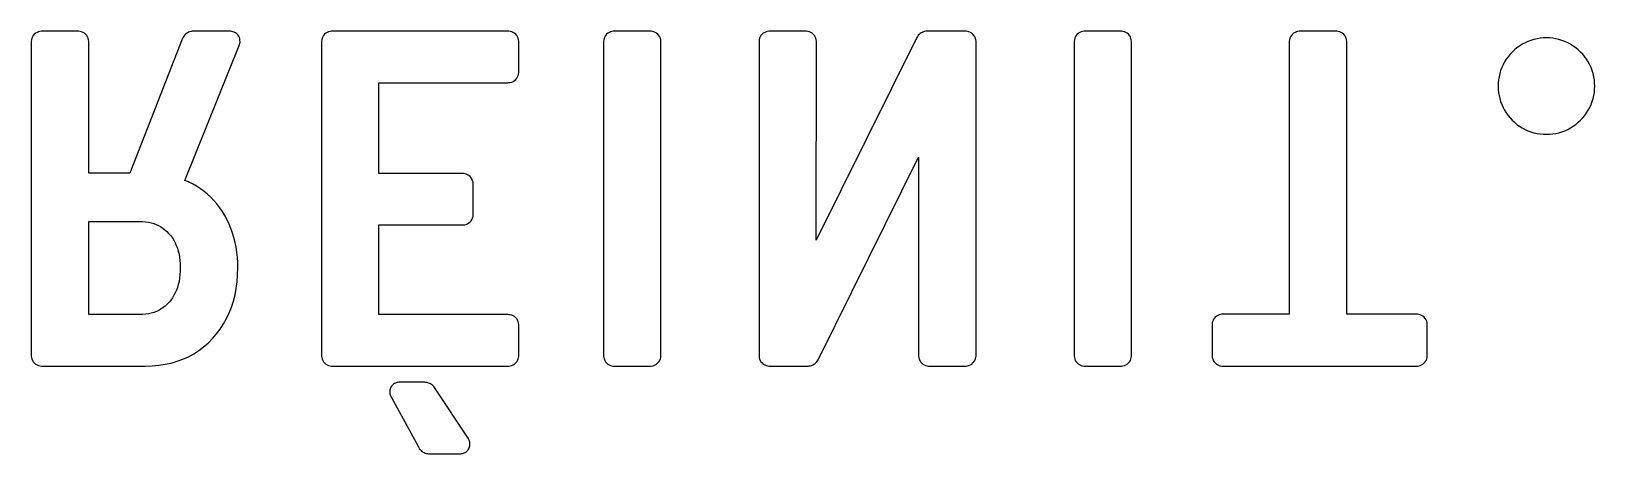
# Model space of a CAD drawing. Header units: millimetres. Extents: x -7.3 to 7.3, y -2.4 to 1.6.
import ezdxf

# ---------------------------------------------------------------- set-up
doc = ezdxf.new("R2010")
doc.units = ezdxf.units.MM

msp = doc.modelspace()

# ---------------------------------------------------------------- linework, layer by layer
for points in [[(-6.759, 1.509), (-6.767, 1.522), (-6.777, 1.533), (-6.788, 1.543), (-6.801, 1.551), (-6.814, 1.556), (-6.827, 1.56), (-6.84, 1.562), (-6.852, 1.562), (-7.18, 1.562), (-7.191, 1.562), (-7.204, 1.56), (-7.217, 1.556), (-7.23, 1.551), (-7.243, 1.543), (-7.255, 1.533), (-7.265, 1.522), (-7.272, 1.509), (-7.278, 1.496), (-7.281, 1.483), (-7.283, 1.47), (-7.283, 1.458), (-7.283, -1.458), (-7.283, -1.47), (-7.281, -1.483), (-7.278, -1.496), (-7.272, -1.509), (-7.265, -1.522), (-7.255, -1.533), (-7.243, -1.543), (-7.23, -1.551), (-7.217, -1.556), (-7.204, -1.56), (-7.191, -1.562), (-7.18, -1.562), (-6.218, -1.562), (-6.156, -1.56), (-6.095, -1.555), (-6.036, -1.546), (-5.979, -1.534), (-5.924, -1.518), (-5.871, -1.499), (-5.819, -1.475), (-5.77, -1.449), (-5.723, -1.418), (-5.678, -1.384), (-5.635, -1.347), (-5.595, -1.306), (-5.557, -1.263), (-5.522, -1.217), (-5.491, -1.169), (-5.463, -1.119), (-5.439, -1.067), (-5.418, -1.013), (-5.4, -0.957), (-5.385, -0.899), (-5.374, -0.838), (-5.366, -0.777), (-5.361, -0.713), (-5.359, -0.647), (-5.36, -0.597), (-5.363, -0.549), (-5.368, -0.501), (-5.375, -0.454), (-5.384, -0.409), (-5.395, -0.364), (-5.408, -0.321), (-5.423, -0.278), (-5.439, -0.237), (-5.458, -0.197), (-5.479, -0.158), (-5.502, -0.121), (-5.527, -0.085), (-5.553, -0.05), (-5.581, -0.018), (-5.61, 0.013), (-5.641, 0.042), (-5.674, 0.068), (-5.708, 0.093), (-5.743, 0.116), (-5.78, 0.137), (-5.818, 0.156), (-5.852, 0.17), (-5.345, 1.429), (-5.338, 1.46), (-5.339, 1.478), (-5.34, 1.49), (-5.344, 1.503), (-5.35, 1.515), (-5.358, 1.527), (-5.368, 1.538), (-5.38, 1.546), (-5.392, 1.553), (-5.404, 1.557), (-5.416, 1.56), (-5.427, 1.562), (-5.437, 1.562), (-5.774, 1.562), (-5.784, 1.562), (-5.795, 1.56), (-5.806, 1.557), (-5.817, 1.553), (-5.828, 1.548), (-5.838, 1.542), (-5.848, 1.534), (-5.856, 1.526), (-5.863, 1.517), (-5.869, 1.507), (-5.874, 1.497), (-5.877, 1.489), (-6.365, 0.238), (-6.748, 0.238), (-6.748, 1.458), (-6.748, 1.47), (-6.75, 1.483), (-6.754, 1.496)], [(-3.218, -0.235), (-3.206, -0.227), (-3.194, -0.218), (-3.184, -0.206), (-3.176, -0.193), (-3.171, -0.18), (-3.167, -0.167), (-3.166, -0.154), (-3.165, -0.143), (-3.165, 0.13), (-3.166, 0.141), (-3.167, 0.154), (-3.171, 0.167), (-3.176, 0.18), (-3.184, 0.193), (-3.194, 0.205), (-3.206, 0.215), (-3.218, 0.222), (-3.231, 0.228), (-3.245, 0.231), (-3.257, 0.233), (-3.269, 0.233), (-4.044, 0.233), (-4.044, 1.082), (-2.844, 1.082), (-2.833, 1.083), (-2.82, 1.085), (-2.807, 1.088), (-2.794, 1.093), (-2.781, 1.101), (-2.77, 1.111), (-2.76, 1.123), (-2.752, 1.135), (-2.747, 1.149), (-2.743, 1.162), (-2.741, 1.175), (-2.741, 1.186), (-2.741, 1.458), (-2.741, 1.47), (-2.743, 1.483), (-2.747, 1.496), (-2.752, 1.509), (-2.76, 1.522), (-2.77, 1.533), (-2.781, 1.543), (-2.794, 1.551), (-2.807, 1.556), (-2.82, 1.56), (-2.833, 1.562), (-2.844, 1.562), (-4.476, 1.562), (-4.487, 1.562), (-4.5, 1.56), (-4.513, 1.556), (-4.526, 1.551), (-4.539, 1.543), (-4.55, 1.533), (-4.56, 1.522), (-4.568, 1.509), (-4.573, 1.496), (-4.577, 1.483), (-4.579, 1.47), (-4.579, 1.458), (-4.579, -1.458), (-4.579, -1.47), (-4.577, -1.483), (-4.573, -1.496), (-4.568, -1.509), (-4.56, -1.522), (-4.55, -1.533), (-4.539, -1.543), (-4.526, -1.551), (-4.513, -1.556), (-4.5, -1.56), (-4.487, -1.562), (-4.476, -1.562), (-2.844, -1.562), (-2.833, -1.562), (-2.82, -1.56), (-2.807, -1.556), (-2.794, -1.551), (-2.781, -1.543), (-2.77, -1.533), (-2.76, -1.522), (-2.752, -1.509), (-2.747, -1.496), (-2.743, -1.483), (-2.741, -1.47), (-2.741, -1.458), (-2.741, -1.186), (-2.741, -1.175), (-2.743, -1.162), (-2.747, -1.149), (-2.752, -1.135), (-2.76, -1.123), (-2.77, -1.111), (-2.781, -1.101), (-2.794, -1.093), (-2.807, -1.088), (-2.82, -1.085), (-2.833, -1.083), (-2.844, -1.082), (-4.044, -1.082), (-4.044, -0.246), (-3.269, -0.246), (-3.257, -0.246), (-3.245, -0.244), (-3.231, -0.241)], [(-1.886, -1.556), (-1.873, -1.56), (-1.86, -1.562), (-1.848, -1.562), (-1.52, -1.562), (-1.509, -1.562), (-1.496, -1.56), (-1.483, -1.556), (-1.47, -1.551), (-1.457, -1.543), (-1.445, -1.533), (-1.435, -1.522), (-1.428, -1.509), (-1.422, -1.496), (-1.419, -1.483), (-1.417, -1.47), (-1.417, -1.458), (-1.417, 1.458), (-1.417, 1.47), (-1.419, 1.483), (-1.422, 1.496), (-1.428, 1.509), (-1.435, 1.522), (-1.445, 1.533), (-1.457, 1.543), (-1.47, 1.551), (-1.483, 1.556), (-1.496, 1.56), (-1.509, 1.562), (-1.52, 1.562), (-1.848, 1.562), (-1.86, 1.562), (-1.873, 1.56), (-1.886, 1.556), (-1.899, 1.551), (-1.912, 1.543), (-1.923, 1.533), (-1.933, 1.522), (-1.941, 1.509), (-1.946, 1.496), (-1.95, 1.483), (-1.952, 1.47), (-1.952, 1.458), (-1.952, -1.458), (-1.952, -1.47), (-1.95, -1.483), (-1.946, -1.496), (-1.941, -1.509), (-1.933, -1.522), (-1.923, -1.533), (-1.912, -1.543), (-1.899, -1.551)], [(0.013, 1.522), (0.003, 1.533), (-0.008, 1.543), (-0.021, 1.551), (-0.034, 1.556), (-0.047, 1.56), (-0.06, 1.562), (-0.072, 1.562), (-0.4, 1.562), (-0.411, 1.562), (-0.424, 1.56), (-0.437, 1.556), (-0.45, 1.551), (-0.463, 1.543), (-0.475, 1.533), (-0.485, 1.522), (-0.492, 1.509), (-0.498, 1.496), (-0.501, 1.483), (-0.503, 1.47), (-0.503, 1.458), (-0.503, -1.458), (-0.503, -1.47), (-0.501, -1.483), (-0.498, -1.496), (-0.492, -1.509), (-0.485, -1.522), (-0.475, -1.533), (-0.463, -1.543), (-0.45, -1.551), (-0.437, -1.556), (-0.424, -1.56), (-0.411, -1.562), (-0.4, -1.562), (-0.055, -1.562), (-0.045, -1.562), (-0.035, -1.561), (-0.024, -1.559), (-0.013, -1.556), (-0.003, -1.551), (0.008, -1.546), (0.018, -1.54), (0.027, -1.532), (0.035, -1.524), (0.042, -1.514), (0.048, -1.505), (0.051, -1.497), (0.984, 0.387), (0.984, -1.458), (0.984, -1.47), (0.986, -1.483), (0.989, -1.496), (0.995, -1.509), (1.003, -1.522), (1.012, -1.533), (1.024, -1.543), (1.037, -1.551), (1.05, -1.556), (1.063, -1.56), (1.076, -1.562), (1.087, -1.562), (1.416, -1.562), (1.427, -1.562), (1.44, -1.56), (1.453, -1.556), (1.466, -1.551), (1.479, -1.543), (1.49, -1.533), (1.5, -1.522), (1.508, -1.509), (1.513, -1.496), (1.517, -1.483), (1.519, -1.47), (1.519, -1.458), (1.519, 1.458), (1.519, 1.47), (1.517, 1.483), (1.513, 1.496), (1.508, 1.509), (1.5, 1.522), (1.49, 1.533), (1.479, 1.543), (1.466, 1.551), (1.453, 1.556), (1.44, 1.56), (1.427, 1.562), (1.416, 1.562), (1.07, 1.562), (1.061, 1.562), (1.05, 1.561), (1.04, 1.559), (1.029, 1.556), (1.018, 1.551), (1.008, 1.546), (0.998, 1.54), (0.989, 1.532), (0.981, 1.524), (0.974, 1.514), (0.968, 1.505), (0.964, 1.497), (0.028, -0.387), (0.032, 1.458), (0.032, 1.47), (0.03, 1.483), (0.026, 1.496), (0.021, 1.509)], [(2.499, -1.556), (2.512, -1.56), (2.525, -1.562), (2.536, -1.562), (2.864, -1.562), (2.875, -1.562), (2.888, -1.56), (2.901, -1.556), (2.915, -1.551), (2.927, -1.543), (2.939, -1.533), (2.949, -1.522), (2.957, -1.509), (2.962, -1.496), (2.965, -1.483), (2.967, -1.47), (2.968, -1.458), (2.968, 1.458), (2.967, 1.47), (2.965, 1.483), (2.962, 1.496), (2.957, 1.509), (2.949, 1.522), (2.939, 1.533), (2.927, 1.543), (2.915, 1.551), (2.901, 1.556), (2.888, 1.56), (2.875, 1.562), (2.864, 1.562), (2.536, 1.562), (2.525, 1.562), (2.512, 1.56), (2.499, 1.556), (2.485, 1.551), (2.473, 1.543), (2.461, 1.533), (2.451, 1.522), (2.443, 1.509), (2.438, 1.496), (2.435, 1.483), (2.433, 1.47), (2.432, 1.458), (2.432, -1.458), (2.433, -1.47), (2.435, -1.483), (2.438, -1.496), (2.443, -1.509), (2.451, -1.522), (2.461, -1.533), (2.473, -1.543), (2.485, -1.551)], [(3.758, -1.097), (3.747, -1.107), (3.737, -1.118), (3.729, -1.131), (3.724, -1.144), (3.72, -1.157), (3.718, -1.17), (3.718, -1.182), (3.718, -1.458), (3.718, -1.47), (3.72, -1.483), (3.724, -1.496), (3.729, -1.509), (3.737, -1.522), (3.747, -1.533), (3.758, -1.543), (3.771, -1.551), (3.784, -1.556), (3.797, -1.56), (3.81, -1.562), (3.822, -1.562), (5.62, -1.562), (5.631, -1.562), (5.644, -1.56), (5.657, -1.556), (5.67, -1.551), (5.683, -1.543), (5.695, -1.533), (5.705, -1.522), (5.712, -1.509), (5.718, -1.496), (5.721, -1.483), (5.723, -1.47), (5.723, -1.458), (5.723, -1.182), (5.723, -1.17), (5.721, -1.157), (5.718, -1.144), (5.712, -1.131), (5.705, -1.118), (5.695, -1.107), (5.683, -1.097), (5.67, -1.089), (5.657, -1.084), (5.644, -1.08), (5.631, -1.078), (5.62, -1.078), (4.973, -1.078), (4.973, 1.458), (4.973, 1.47), (4.971, 1.483), (4.968, 1.496), (4.962, 1.509), (4.955, 1.522), (4.945, 1.533), (4.933, 1.543), (4.92, 1.551), (4.907, 1.556), (4.894, 1.56), (4.881, 1.562), (4.87, 1.562), (4.542, 1.562), (4.53, 1.562), (4.517, 1.56), (4.504, 1.556), (4.491, 1.551), (4.478, 1.543), (4.467, 1.533), (4.457, 1.522), (4.449, 1.509), (4.444, 1.496), (4.44, 1.483), (4.438, 1.47), (4.438, 1.458), (4.438, -1.078), (3.822, -1.078), (3.81, -1.078), (3.797, -1.08), (3.784, -1.084), (3.771, -1.089)], [(7.275, 1.138), (7.268, 1.166), (7.26, 1.195), (7.249, 1.222), (7.237, 1.249), (7.223, 1.275), (7.208, 1.3), (7.19, 1.324), (7.172, 1.347), (7.152, 1.368), (7.13, 1.388), (7.107, 1.407), (7.083, 1.424), (7.058, 1.44), (7.032, 1.454), (7.006, 1.466), (6.978, 1.476), (6.95, 1.485), (6.921, 1.491), (6.892, 1.496), (6.863, 1.499), (6.833, 1.5), (6.804, 1.499), (6.775, 1.496), (6.746, 1.491), (6.717, 1.485), (6.689, 1.476), (6.661, 1.466), (6.634, 1.454), (6.608, 1.44), (6.583, 1.424), (6.559, 1.407), (6.537, 1.388), (6.515, 1.368), (6.495, 1.347), (6.476, 1.324), (6.459, 1.3), (6.444, 1.275), (6.43, 1.249), (6.418, 1.222), (6.407, 1.195), (6.399, 1.166), (6.392, 1.138), (6.387, 1.109), (6.384, 1.079), (6.383, 1.05), (6.384, 1.021), (6.387, 0.991), (6.392, 0.962), (6.399, 0.934), (6.407, 0.905), (6.418, 0.878), (6.43, 0.851), (6.444, 0.825), (6.459, 0.8), (6.476, 0.776), (6.495, 0.753), (6.515, 0.732), (6.537, 0.712), (6.559, 0.693), (6.583, 0.676), (6.608, 0.66), (6.634, 0.646), (6.661, 0.634), (6.689, 0.624), (6.717, 0.615), (6.746, 0.609), (6.775, 0.604), (6.804, 0.601), (6.833, 0.6), (6.863, 0.601), (6.892, 0.604), (6.921, 0.609), (6.95, 0.615), (6.978, 0.624), (7.006, 0.634), (7.032, 0.646), (7.058, 0.66), (7.083, 0.676), (7.107, 0.693), (7.13, 0.712), (7.152, 0.732), (7.172, 0.753), (7.19, 0.776), (7.208, 0.8), (7.223, 0.825), (7.237, 0.851), (7.249, 0.878), (7.26, 0.905), (7.268, 0.934), (7.275, 0.962), (7.28, 0.991), (7.282, 1.021), (7.283, 1.05), (7.282, 1.079), (7.28, 1.109)], [(-6.192, -0.219), (-6.167, -0.225), (-6.143, -0.232), (-6.12, -0.241), (-6.098, -0.251), (-6.077, -0.263), (-6.057, -0.276), (-6.038, -0.291), (-6.019, -0.308), (-6.001, -0.327), (-5.984, -0.346), (-5.969, -0.367), (-5.955, -0.389), (-5.943, -0.412), (-5.932, -0.437), (-5.922, -0.462), (-5.914, -0.489), (-5.907, -0.517), (-5.902, -0.546), (-5.898, -0.577), (-5.896, -0.609), (-5.895, -0.643), (-5.896, -0.677), (-5.898, -0.71), (-5.902, -0.742), (-5.907, -0.772), (-5.914, -0.801), (-5.922, -0.828), (-5.931, -0.854), (-5.942, -0.879), (-5.954, -0.902), (-5.968, -0.925), (-5.983, -0.946), (-6, -0.966), (-6.017, -0.985), (-6.035, -1.002), (-6.055, -1.017), (-6.075, -1.031), (-6.096, -1.043), (-6.118, -1.053), (-6.141, -1.062), (-6.165, -1.069), (-6.19, -1.075), (-6.217, -1.079), (-6.245, -1.081), (-6.275, -1.082), (-6.748, -1.082), (-6.748, -0.212), (-6.275, -0.212), (-6.246, -0.213), (-6.218, -0.215)], [(-3.613, -2.374), (-3.602, -2.377), (-3.591, -2.379), (-3.581, -2.38), (-3.571, -2.381), (-3.295, -2.381), (-3.288, -2.38), (-3.281, -2.38), (-3.273, -2.379), (-3.265, -2.377), (-3.257, -2.375), (-3.249, -2.372), (-3.241, -2.368), (-3.233, -2.363), (-3.226, -2.357), (-3.219, -2.35), (-3.213, -2.343), (-3.208, -2.334), (-3.203, -2.326), (-3.2, -2.317), (-3.198, -2.307), (-3.196, -2.298), (-3.196, -2.289), (-3.197, -2.28), (-3.198, -2.271), (-3.2, -2.263), (-3.203, -2.256), (-3.206, -2.248), (-3.209, -2.242), (-3.213, -2.235), (-3.525, -1.762), (-3.533, -1.753), (-3.539, -1.747), (-3.546, -1.741), (-3.554, -1.735), (-3.562, -1.73), (-3.57, -1.725), (-3.579, -1.721), (-3.588, -1.718), (-3.597, -1.715), (-3.607, -1.714), (-3.616, -1.713), (-3.625, -1.712), (-3.845, -1.712), (-3.852, -1.712), (-3.859, -1.713), (-3.867, -1.714), (-3.875, -1.716), (-3.883, -1.718), (-3.891, -1.721), (-3.899, -1.725), (-3.907, -1.73), (-3.914, -1.736), (-3.921, -1.743), (-3.927, -1.75), (-3.932, -1.758), (-3.937, -1.767), (-3.94, -1.776), (-3.942, -1.785), (-3.944, -1.795), (-3.944, -1.804), (-3.943, -1.813), (-3.942, -1.822), (-3.94, -1.83), (-3.937, -1.837), (-3.934, -1.844), (-3.931, -1.851), (-3.928, -1.856), (-3.677, -2.317), (-3.674, -2.323), (-3.668, -2.333), (-3.661, -2.342), (-3.652, -2.351), (-3.643, -2.358), (-3.633, -2.365), (-3.623, -2.37)]]:
    msp.add_lwpolyline(points, close=True)

doc.saveas('drawing.dxf')
